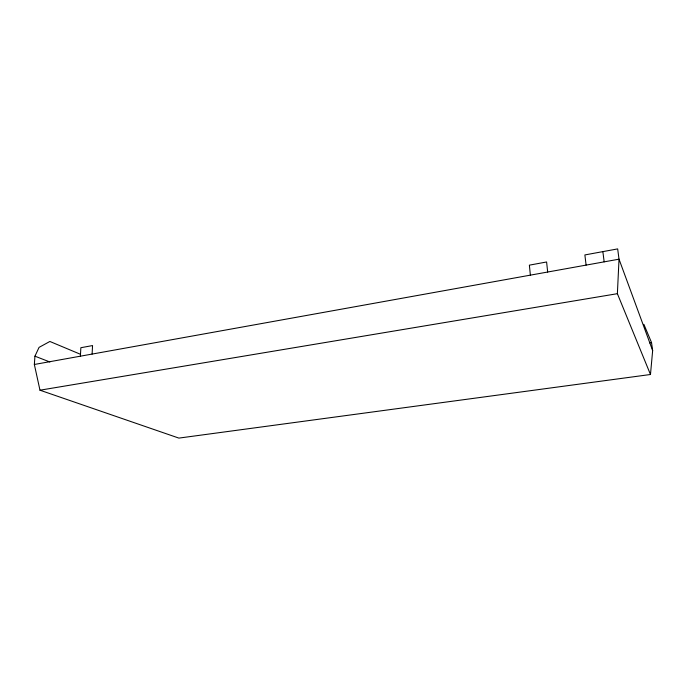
<?xml version="1.0" encoding="UTF-8"?>
<svg xmlns="http://www.w3.org/2000/svg" width="687" height="687" viewBox="0 0 687 687"><rect width="100%" height="100%" fill="white"/><g stroke="black" fill="none" stroke-linecap="round" stroke-linejoin="round"><path stroke-width="1.03" d="M80.379 354.243L49.876 341.473L39.065 347.373L34.943 356.175L34.35 364.479L39.975 390.199L178.886 438.1L650.477 374.501L617.381 293.684L619.021 259.179L617.665 248.9L584.877 254.937L586.105 265.105M92.11 354.08L92.547 345.57L80.86 347.716L80.388 356.192M650.477 374.501L652.65 350.602L651.525 342.547L643.882 324.35M34.35 364.479L619.021 259.179L652.65 350.602M39.975 390.199L617.381 293.684M649.455 342.847L651.525 342.547M34.943 356.175L49.876 361.989M602.868 251.622L604.165 261.859M547.668 272.035L546.603 261.979L529.376 265.156L530.373 275.143"/></g></svg>
